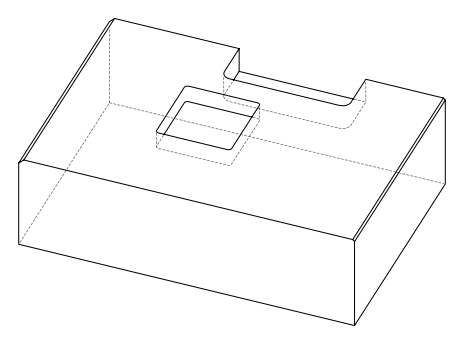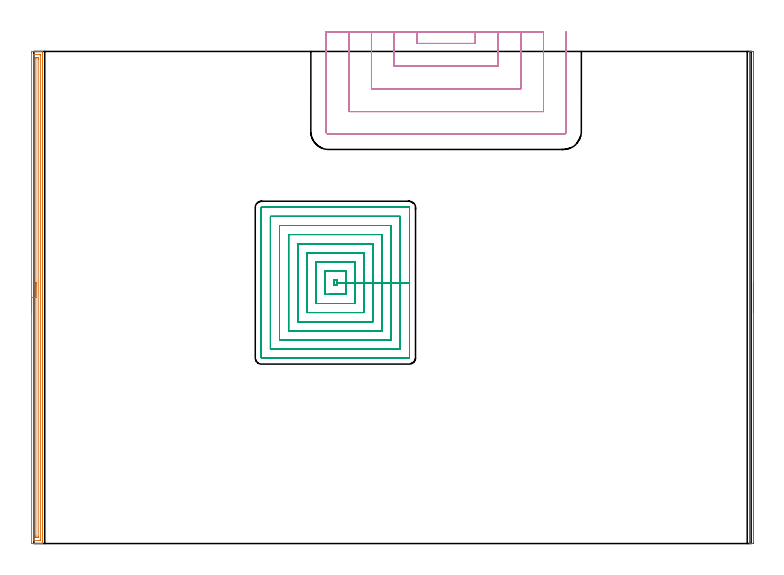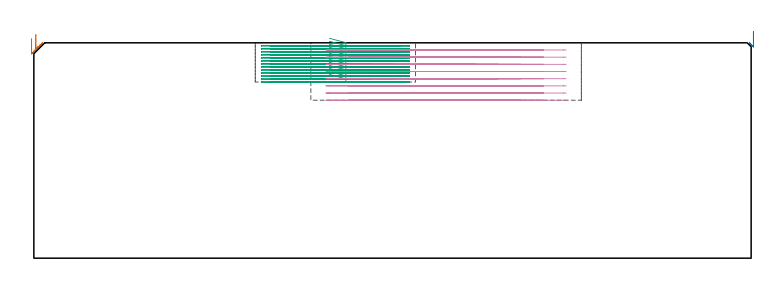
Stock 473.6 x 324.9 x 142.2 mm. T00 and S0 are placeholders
(PLAN: 4 operations, 2 tool changes, 87.9 min)
(1 AREA_MILL | FG_CHAMFER_SURFACE | UGT0205_001 | 7.99 min | 8421 mm3)
(2 AREA_MILL_1 | FG_CHAMFER_SURFACE_1 | UGT0205_001 | 2.75 min | 1098 mm3)
(3 MILL_RECTANGULAR_POCKET | POCKET_RECTANGULAR_STRAIGHT | NXT0201_009 | Follow Part, ap 2, ae 75% | 50.06 min | 294237 mm3)
(4 MILL_SLOT | SLOT_PARTIAL_RECTANGULAR | UGT0201_094 | Follow Part, ap 5, ae 75% | 27.07 min | 435719 mm3)
(TOOL UGT0205_001 | Chamfer Mill 20 x 3 x 45 deg. | D20 FL50 Z2)
(TOOL NXT0201_009 | ENDMILL 8mm [2P460-0800-NA 1630] | D8 FL26 Z6)
(TOOL UGT0201_094 | End mill 20 mm | D20 FL38 Z4)
(OP 1 AREA_MILL)
G17 G21 G94 G90
T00 M6
G54
G17 G0 G90 X-1.5 Y152.45 S1061 M3
G43 Z152.2 H0
Z145.
G94 G1 Y152.488 Z144.128 F250.
Y152.602 Z143.264
Y152.791 Z142.412
Y153.053 Z141.58
Y153.387 Z140.774
Y153.79 Z140.
Y154.258 Z139.264
Y154.79 Z138.572
Y155.379 Z137.929
Y156.022 Z137.34
Y156.714 Z136.809
Y157.45 Z136.34
Y158.224 Z135.937
Y159.03 Z135.603
Y159.862 Z135.341
Y160.714 Z135.152
Y161.578 Z135.038
Y162.45 Z135.
Y323.885
X-1.499 Y324.272 Z135.001
X-1.495 Y324.774 Z135.003
X-1.491 Y324.891 Z135.006
X-0.998 Y324.9 Z135.499
X2.543 Z139.037
X3.955 Z140.451
X4.313 Z140.808
X5.028 Z141.528
X5.294 Z141.794
X5.677 Y324.892 Z142.168
X5.697 Y324.89 Z142.188
X5.7 Y324.719 Z142.2
Y0.181
X5.697 Y0.01 Z142.188
X5.677 Y0.008 Z142.168
X5.294 Y0. Z141.794
X5.028 Z141.528
X4.313 Z140.808
X3.07 Z139.567
X1.657 Z138.153
X-0.998 Y0.001 Z135.499
X-1.234 Y0.003 Z135.263
X-1.492 Y0.009 Z135.006
X-1.495 Y0.126 Z135.003
X-1.499 Y0.628 Z135.001
X-1.5 Y1.135 Z135.
Y162.45
X-0.086 Z136.414
Y322.701
X-0.085 Y322.809 Z136.415
X-0.082 Y322.862 Z136.418
X-0.08 Y322.882 Z136.42
X-0.05 Y322.89 Z136.45
X0.362 Y322.899 Z136.862
X3.902 Z140.402
X4.157 Y322.895 Z140.657
X4.275 Y322.89 Z140.775
X4.285 Y322.512 Z140.785
X4.286 Y322.484 Z140.786
Y2.199
X4.285 Y2.091 Z140.785
X4.282 Y2.037 Z140.782
X4.28 Y2.018 Z140.78
X4.25 Y2.01 Z140.75
X3.838 Y2.001 Z140.338
X0.298 Z136.798
X0.043 Y2.005 Z136.543
X-0.075 Y2.01 Z136.425
X-0.085 Y2.388 Z136.415
X-0.086 Y2.416 Z136.414
Y162.45
X1.329 Z137.829
Y320.134
X1.333 Y320.696 Z137.833
X1.335 Y320.861 Z137.835
X1.34 Y320.89 Z137.84
X1.389 Y320.895 Z137.889
X1.457 Y320.899 Z137.957
X1.657 Y320.9 Z138.157
X2.341 Z138.841
X2.543 Y320.897 Z139.043
X2.744 Y320.892 Z139.244
X2.865 Y320.886 Z139.365
X2.868 Y320.806 Z139.368
X2.87 Y320.696 Z139.37
X2.871 Y320.364 Z139.371
X2.872 Y319.802 Z139.372
X2.871 Y4.766 Z139.371
X2.867 Y4.204 Z139.367
X2.865 Y4.039 Z139.365
X2.86 Y4.01 Z139.36
X2.811 Y4.005 Z139.311
X2.743 Y4.001 Z139.243
X2.543 Y4. Z139.043
X1.859 Z138.359
X1.657 Y4.003 Z138.157
X1.456 Y4.008 Z137.956
X1.335 Y4.014 Z137.835
X1.332 Y4.093 Z137.832
X1.33 Y4.204 Z137.83
X1.329 Y4.536 Z137.829
X1.328 Y5.098 Z137.828
X1.329 Y162.45 Z137.829
Y163.322 Z137.867
Y164.186 Z137.98
Y165.038 Z138.169
Y165.87 Z138.432
Y166.676 Z138.765
Y167.45 Z139.168
Y168.186 Z139.637
Y168.878 Z140.168
Y169.521 Z140.757
Y170.11 Z141.401
Y170.642 Z142.093
Y171.11 Z142.829
Y171.513 Z143.602
Y171.847 Z144.408
Y172.109 Z145.24
Y172.298 Z146.092
Y172.412 Z146.957
Y172.45 Z147.829
G0 Z152.2
M5
M2
(OP 2 AREA_MILL_1)
G17 G21 G94 G90
T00 M6
G54
G17 G0 G90 X475.1 Y172.45 S1061 M3
G43 Z152.2 H0
Z149.6
G94 G1 Y172.412 Z148.728 F250.
Y172.298 Z147.863
Y172.109 Z147.012
Y171.847 Z146.18
Y171.513 Z145.374
Y171.11 Z144.6
Y170.641 Z143.864
Y170.11 Z143.172
Y169.521 Z142.529
Y168.878 Z141.94
Y168.186 Z141.408
Y167.45 Z140.94
Y166.676 Z140.537
Y165.87 Z140.203
Y165.038 Z139.941
Y164.186 Z139.752
Y163.322 Z139.638
Y162.45 Z139.6
Y0.628
X475.099 Y0.394 Z139.601
X475.091 Y0.003 Z139.605
X475.035 Y0. Z139.662
X473.8 Z140.895
X472.84 Z141.859
X472.669 Y0.001 Z142.023
X472.502 Y0.01 Z142.188
X472.5 Y0.181 Z142.2
Y324.719
X472.502 Y324.89 Z142.188
X472.669 Y324.899 Z142.023
X472.84 Y324.9 Z141.859
X473.089 Z141.611
X473.8 Z140.895
X475.035 Z139.662
X475.091 Y324.897 Z139.605
X475.1 Y324.505 Z139.6
Y162.45
Y161.578 Z139.638
Y160.713 Z139.752
Y159.862 Z139.941
Y159.03 Z140.203
Y158.224 Z140.537
Y157.45 Z140.94
Y156.714 Z141.408
Y156.022 Z141.94
Y155.379 Z142.529
Y154.79 Z143.172
Y154.258 Z143.864
Y153.79 Z144.6
Y153.387 Z145.374
Y153.053 Z146.18
Y152.791 Z147.012
Y152.602 Z147.863
Y152.488 Z148.728
Y152.45 Z149.6
G0 Z152.2
M5
M2
(OP 3 MILL_RECTANGULAR_POCKET)
G17 G21 G94 G90
T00 M6
G54
G17 G0 G90 X195.118 Y164.5 S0 M3
G43 Z152.2 H1
Z145.2
G94 G1 X206. Z142.284 F250.
Y172.25 Z140.208
X200.
Y174. F500.
X198.2
Y170.5
X200.
Y172.25
X206.
Y180.
X192.2
Y164.5
X206.
Y172.25
X212.
Y186.
X186.2
Y158.5
X212.
Y172.25
X218.
Y192.
X180.2
Y152.5
X218.
Y172.25
X224.
Y198.
X174.2
Y146.5
X224.
Y172.25
X230.
Y204.
X168.2
Y140.5
X230.
Y172.25
X236.
Y210.
X162.2
Y134.5
X236.
Y172.25
X242.
Y216.
X156.2
Y128.5
X242.
Y172.25
X248.
Y221.9
X247.995 Y221.955
X247.955 Y221.995
X247.9 Y222.
X150.3
X150.245 Y221.995
X150.205 Y221.955
X150.2 Y221.9
Y122.6
X150.205 Y122.545
X150.245 Y122.505
X150.3 Y122.5
X247.9
X247.955 Y122.505
X247.995 Y122.545
X248. Y122.6
Y172.25
Y173.25
G0 X195.118 Y164.5 Z143.208
G1 X206. Z140.292 F250.
Y172.25 Z138.215
X200.
Y174. F500.
X198.2
Y170.5
X200.
Y172.25
X206.
Y180.
X192.2
Y164.5
X206.
Y172.25
X212.
Y186.
X186.2
Y158.5
X212.
Y172.25
X218.
Y192.
X180.2
Y152.5
X218.
Y172.25
X224.
Y198.
X174.2
Y146.5
X224.
Y172.25
X230.
Y204.
X168.2
Y140.5
X230.
Y172.25
X236.
Y210.
X162.2
Y134.5
X236.
Y172.25
X242.
Y216.
X156.2
Y128.5
X242.
Y172.25
X248.
Y221.9
X247.995 Y221.955
X247.955 Y221.995
X247.9 Y222.
X150.3
X150.245 Y221.995
X150.205 Y221.955
X150.2 Y221.9
Y122.6
X150.205 Y122.545
X150.245 Y122.505
X150.3 Y122.5
X247.9
X247.955 Y122.505
X247.995 Y122.545
X248. Y122.6
Y172.25
Y173.25
G0 X195.118 Y164.5 Z141.215
G1 X206. Z138.3 F250.
Y172.25 Z136.223
X200.
Y174. F500.
X198.2
Y170.5
X200.
Y172.25
X206.
Y180.
X192.2
Y164.5
X206.
Y172.25
X212.
Y186.
X186.2
Y158.5
X212.
Y172.25
X218.
Y192.
X180.2
Y152.5
X218.
Y172.25
X224.
Y198.
X174.2
Y146.5
X224.
Y172.25
X230.
Y204.
X168.2
Y140.5
X230.
Y172.25
X236.
Y210.
X162.2
Y134.5
X236.
Y172.25
X242.
Y216.
X156.2
Y128.5
X242.
Y172.25
X248.
Y221.9
X247.995 Y221.955
X247.955 Y221.995
X247.9 Y222.
X150.3
X150.245 Y221.995
X150.205 Y221.955
X150.2 Y221.9
Y122.6
X150.205 Y122.545
X150.245 Y122.505
X150.3 Y122.5
X247.9
X247.955 Y122.505
X247.995 Y122.545
X248. Y122.6
Y172.25
Y173.25
G0 X195.118 Y164.5 Z139.223
G1 X206. Z136.307 F250.
Y172.25 Z134.231
X200.
Y174. F500.
X198.2
Y170.5
X200.
Y172.25
X206.
Y180.
X192.2
Y164.5
X206.
Y172.25
X212.
Y186.
X186.2
Y158.5
X212.
Y172.25
X218.
Y192.
X180.2
Y152.5
X218.
Y172.25
X224.
Y198.
X174.2
Y146.5
X224.
Y172.25
X230.
Y204.
X168.2
Y140.5
X230.
Y172.25
X236.
Y210.
X162.2
Y134.5
X236.
Y172.25
X242.
Y216.
X156.2
Y128.5
X242.
Y172.25
X248.
Y221.9
X247.995 Y221.955
X247.955 Y221.995
X247.9 Y222.
X150.3
X150.245 Y221.995
X150.205 Y221.955
X150.2 Y221.9
Y122.6
X150.205 Y122.545
X150.245 Y122.505
X150.3 Y122.5
X247.9
X247.955 Y122.505
X247.995 Y122.545
X248. Y122.6
Y172.25
Y173.25
G0 X195.118 Y164.5 Z137.231
G1 X206. Z134.315 F250.
Y172.25 Z132.238
X200.
Y174. F500.
X198.2
Y170.5
X200.
Y172.25
X206.
Y180.
X192.2
Y164.5
X206.
Y172.25
X212.
Y186.
X186.2
Y158.5
X212.
Y172.25
X218.
Y192.
X180.2
Y152.5
X218.
Y172.25
X224.
Y198.
X174.2
Y146.5
X224.
Y172.25
X230.
Y204.
X168.2
Y140.5
X230.
Y172.25
X236.
Y210.
X162.2
Y134.5
X236.
Y172.25
X242.
Y216.
X156.2
Y128.5
X242.
Y172.25
X248.
Y221.9
X247.995 Y221.955
X247.955 Y221.995
X247.9 Y222.
X150.3
X150.245 Y221.995
X150.205 Y221.955
X150.2 Y221.9
Y122.6
X150.205 Y122.545
X150.245 Y122.505
X150.3 Y122.5
X247.9
X247.955 Y122.505
X247.995 Y122.545
X248. Y122.6
Y172.25
Y173.25
G0 X195.118 Y164.5 Z135.238
G1 X206. Z132.323 F250.
Y172.25 Z130.246
X200.
Y174. F500.
X198.2
Y170.5
X200.
Y172.25
X206.
Y180.
X192.2
Y164.5
X206.
Y172.25
X212.
Y186.
X186.2
Y158.5
X212.
Y172.25
X218.
Y192.
X180.2
Y152.5
X218.
Y172.25
X224.
Y198.
X174.2
Y146.5
X224.
Y172.25
X230.
Y204.
X168.2
Y140.5
X230.
Y172.25
X236.
Y210.
X162.2
Y134.5
X236.
Y172.25
X242.
Y216.
X156.2
Y128.5
X242.
Y172.25
X248.
Y221.9
X247.995 Y221.955
X247.955 Y221.995
X247.9 Y222.
X150.3
X150.245 Y221.995
X150.205 Y221.955
X150.2 Y221.9
Y122.6
X150.205 Y122.545
X150.245 Y122.505
X150.3 Y122.5
X247.9
X247.955 Y122.505
X247.995 Y122.545
X248. Y122.6
Y172.25
Y173.25
G0 X195.118 Y164.5 Z133.246
G1 X206. Z130.33 F250.
Y172.25 Z128.254
X200.
Y174. F500.
X198.2
Y170.5
X200.
Y172.25
X206.
Y180.
X192.2
Y164.5
X206.
Y172.25
X212.
Y186.
X186.2
Y158.5
X212.
Y172.25
X218.
Y192.
X180.2
Y152.5
X218.
Y172.25
X224.
Y198.
X174.2
Y146.5
X224.
Y172.25
X230.
Y204.
X168.2
Y140.5
X230.
Y172.25
X236.
Y210.
X162.2
Y134.5
X236.
Y172.25
X242.
Y216.
X156.2
Y128.5
X242.
Y172.25
X248.
Y221.9
X247.995 Y221.955
X247.955 Y221.995
X247.9 Y222.
X150.3
X150.245 Y221.995
X150.205 Y221.955
X150.2 Y221.9
Y122.6
X150.205 Y122.545
X150.245 Y122.505
X150.3 Y122.5
X247.9
X247.955 Y122.505
X247.995 Y122.545
X248. Y122.6
Y172.25
Y173.25
G0 X195.118 Y164.5 Z131.254
G1 X206. Z128.338 F250.
Y172.25 Z126.261
X200.
Y174. F500.
X198.2
Y170.5
X200.
Y172.25
X206.
Y180.
X192.2
Y164.5
X206.
Y172.25
X212.
Y186.
X186.2
Y158.5
X212.
Y172.25
X218.
Y192.
X180.2
Y152.5
X218.
Y172.25
X224.
Y198.
X174.2
Y146.5
X224.
Y172.25
X230.
Y204.
X168.2
Y140.5
X230.
Y172.25
X236.
Y210.
X162.2
Y134.5
X236.
Y172.25
X242.
Y216.
X156.2
Y128.5
X242.
Y172.25
X248.
Y221.9
X247.995 Y221.955
X247.955 Y221.995
X247.9 Y222.
X150.3
X150.245 Y221.995
X150.205 Y221.955
X150.2 Y221.9
Y122.6
X150.205 Y122.545
X150.245 Y122.505
X150.3 Y122.5
X247.9
X247.955 Y122.505
X247.995 Y122.545
X248. Y122.6
Y172.25
Y173.25
G0 X195.118 Y164.5 Z129.261
G1 X206. Z126.346 F250.
Y172.25 Z124.269
X200.
Y174. F500.
X198.2
Y170.5
X200.
Y172.25
X206.
Y180.
X192.2
Y164.5
X206.
Y172.25
X212.
Y186.
X186.2
Y158.5
X212.
Y172.25
X218.
Y192.
X180.2
Y152.5
X218.
Y172.25
X224.
Y198.
X174.2
Y146.5
X224.
Y172.25
X230.
Y204.
X168.2
Y140.5
X230.
Y172.25
X236.
Y210.
X162.2
Y134.5
X236.
Y172.25
X242.
Y216.
X156.2
Y128.5
X242.
Y172.25
X248.
Y221.9
X247.995 Y221.955
X247.955 Y221.995
X247.9 Y222.
X150.3
X150.245 Y221.995
X150.205 Y221.955
X150.2 Y221.9
Y122.6
X150.205 Y122.545
X150.245 Y122.505
X150.3 Y122.5
X247.9
X247.955 Y122.505
X247.995 Y122.545
X248. Y122.6
Y172.25
Y173.25
G0 X195.118 Y164.5 Z127.269
G1 X206. Z124.354 F250.
Y172.25 Z122.277
X200.
Y174. F500.
X198.2
Y170.5
X200.
Y172.25
X206.
Y180.
X192.2
Y164.5
X206.
Y172.25
X212.
Y186.
X186.2
Y158.5
X212.
Y172.25
X218.
Y192.
X180.2
Y152.5
X218.
Y172.25
X224.
Y198.
X174.2
Y146.5
X224.
Y172.25
X230.
Y204.
X168.2
Y140.5
X230.
Y172.25
X236.
Y210.
X162.2
Y134.5
X236.
Y172.25
X242.
Y216.
X156.2
Y128.5
X242.
Y172.25
X248.
Y221.9
X247.995 Y221.955
X247.955 Y221.995
X247.9 Y222.
X150.3
X150.245 Y221.995
X150.205 Y221.955
X150.2 Y221.9
Y122.6
X150.205 Y122.545
X150.245 Y122.505
X150.3 Y122.5
X247.9
X247.955 Y122.505
X247.995 Y122.545
X248. Y122.6
Y172.25
Y173.25
G0 X195.118 Y164.5 Z125.277
G1 X206. Z122.361 F250.
Y172.25 Z120.285
X200.
Y174. F500.
X198.2
Y170.5
X200.
Y172.25
X206.
Y180.
X192.2
Y164.5
X206.
Y172.25
X212.
Y186.
X186.2
Y158.5
X212.
Y172.25
X218.
Y192.
X180.2
Y152.5
X218.
Y172.25
X224.
Y198.
X174.2
Y146.5
X224.
Y172.25
X230.
Y204.
X168.2
Y140.5
X230.
Y172.25
X236.
Y210.
X162.2
Y134.5
X236.
Y172.25
X242.
Y216.
X156.2
Y128.5
X242.
Y172.25
X248.
Y221.9
X247.995 Y221.955
X247.955 Y221.995
X247.9 Y222.
X150.3
X150.245 Y221.995
X150.205 Y221.955
X150.2 Y221.9
Y122.6
X150.205 Y122.545
X150.245 Y122.505
X150.3 Y122.5
X247.9
X247.955 Y122.505
X247.995 Y122.545
X248. Y122.6
Y172.25
Y173.25
G0 X195.118 Y164.5 Z123.285
G1 X206. Z120.369 F250.
Y172.25 Z118.292
X200.
Y174. F500.
X198.2
Y170.5
X200.
Y172.25
X206.
Y180.
X192.2
Y164.5
X206.
Y172.25
X212.
Y186.
X186.2
Y158.5
X212.
Y172.25
X218.
Y192.
X180.2
Y152.5
X218.
Y172.25
X224.
Y198.
X174.2
Y146.5
X224.
Y172.25
X230.
Y204.
X168.2
Y140.5
X230.
Y172.25
X236.
Y210.
X162.2
Y134.5
X236.
Y172.25
X242.
Y216.
X156.2
Y128.5
X242.
Y172.25
X248.
Y221.9
X247.995 Y221.955
X247.955 Y221.995
X247.9 Y222.
X150.3
X150.245 Y221.995
X150.205 Y221.955
X150.2 Y221.9
Y122.6
X150.205 Y122.545
X150.245 Y122.505
X150.3 Y122.5
X247.9
X247.955 Y122.505
X247.995 Y122.545
X248. Y122.6
Y172.25
Y173.25
G0 X195.118 Y164.5 Z121.292
G1 X206. Z118.377 F250.
Y172.25 Z116.3
X200.
Y174. F500.
X198.2
Y170.5
X200.
Y172.25
X206.
Y180.
X192.2
Y164.5
X206.
Y172.25
X212.
Y186.
X186.2
Y158.5
X212.
Y172.25
X218.
Y192.
X180.2
Y152.5
X218.
Y172.25
X224.
Y198.
X174.2
Y146.5
X224.
Y172.25
X230.
Y204.
X168.2
Y140.5
X230.
Y172.25
X236.
Y210.
X162.2
Y134.5
X236.
Y172.25
X242.
Y216.
X156.2
Y128.5
X242.
Y172.25
X248.
Y221.9
X247.995 Y221.955
X247.955 Y221.995
X247.9 Y222.
X150.3
X150.245 Y221.995
X150.205 Y221.955
X150.2 Y221.9
Y122.6
X150.205 Y122.545
X150.245 Y122.505
X150.3 Y122.5
X247.9
X247.955 Y122.505
X247.995 Y122.545
X248. Y122.6
Y172.25
Y173.25
G0 Z152.2
M5
M2
(OP 4 MILL_SLOT)
G17 G21 G94 G90
T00 M6
G54
G17 G0 G90 X252.9 Y337.9 S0 M3
G43 Z152.2 H0
Z137.462
G94 G1 Y334.9 F250.
Y330.2 F500.
X291.5
Y334.9
Y337.9 F250.
X237.9
Y334.9
Y315.2 F500.
X306.5
Y334.9
Y337.9 F250.
X222.9
Y334.9
Y300.2 F500.
X321.5
Y334.9
Y337.9 F250.
X207.9
Y334.9
Y285.2 F500.
X336.5
Y334.9
Y337.9 F250.
X192.9
Y334.9
Y272. F500.
G3 X194.7 Y270.2 R1.8
G1 X349.7
G3 X351.5 Y272. R1.8
G1 Y334.9
Y337.9 F250.
G0 X252.9 Z132.725
G1 Y334.9
Y330.2 F500.
X291.5
Y334.9
Y337.9 F250.
X237.9
Y334.9
Y315.2 F500.
X306.5
Y334.9
Y337.9 F250.
X222.9
Y334.9
Y300.2 F500.
X321.5
Y334.9
Y337.9 F250.
X207.9
Y334.9
Y285.2 F500.
X336.5
Y334.9
Y337.9 F250.
X192.9
Y334.9
Y272. F500.
G3 X194.7 Y270.2 R1.8
G1 X349.7
G3 X351.5 Y272. R1.8
G1 Y334.9
Y337.9 F250.
G0 X252.9 Z127.987
G1 Y334.9
Y330.2 F500.
X291.5
Y334.9
Y337.9 F250.
X237.9
Y334.9
Y315.2 F500.
X306.5
Y334.9
Y337.9 F250.
X222.9
Y334.9
Y300.2 F500.
X321.5
Y334.9
Y337.9 F250.
X207.9
Y334.9
Y285.2 F500.
X336.5
Y334.9
Y337.9 F250.
X192.9
Y334.9
Y272. F500.
G3 X194.7 Y270.2 R1.8
G1 X349.7
G3 X351.5 Y272. R1.8
G1 Y334.9
Y337.9 F250.
G0 X252.9 Z123.25
G1 Y334.9
Y330.2 F500.
X291.5
Y334.9
Y337.9 F250.
X237.9
Y334.9
Y315.2 F500.
X306.5
Y334.9
Y337.9 F250.
X222.9
Y334.9
Y300.2 F500.
X321.5
Y334.9
Y337.9 F250.
X207.9
Y334.9
Y285.2 F500.
X336.5
Y334.9
Y337.9 F250.
X192.9
Y334.9
Y272. F500.
G3 X194.7 Y270.2 R1.8
G1 X349.7
G3 X351.5 Y272. R1.8
G1 Y334.9
Y337.9 F250.
G0 X252.9 Z118.512
G1 Y334.9
Y330.2 F500.
X291.5
Y334.9
Y337.9 F250.
X237.9
Y334.9
Y315.2 F500.
X306.5
Y334.9
Y337.9 F250.
X222.9
Y334.9
Y300.2 F500.
X321.5
Y334.9
Y337.9 F250.
X207.9
Y334.9
Y285.2 F500.
X336.5
Y334.9
Y337.9 F250.
X192.9
Y334.9
Y272. F500.
G3 X194.7 Y270.2 R1.8
G1 X349.7
G3 X351.5 Y272. R1.8
G1 Y334.9
Y337.9 F250.
G0 X252.9 Z113.775
G1 Y334.9
Y330.2 F500.
X291.5
Y334.9
Y337.9 F250.
X237.9
Y334.9
Y315.2 F500.
X306.5
Y334.9
Y337.9 F250.
X222.9
Y334.9
Y300.2 F500.
X321.5
Y334.9
Y337.9 F250.
X207.9
Y334.9
Y285.2 F500.
X336.5
Y334.9
Y337.9 F250.
X192.9
Y334.9
Y272. F500.
G3 X194.7 Y270.2 R1.8
G1 X349.7
G3 X351.5 Y272. R1.8
G1 Y334.9
Y337.9 F250.
G0 X252.9 Z109.037
G1 Y334.9
Y330.2 F500.
X291.5
Y334.9
Y337.9 F250.
X237.9
Y334.9
Y315.2 F500.
X306.5
Y334.9
Y337.9 F250.
X222.9
Y334.9
Y300.2 F500.
X321.5
Y334.9
Y337.9 F250.
X207.9
Y334.9
Y285.2 F500.
X336.5
Y334.9
Y337.9 F250.
X192.9
Y334.9
Y272. F500.
G3 X194.7 Y270.2 R1.8
G1 X349.7
G3 X351.5 Y272. R1.8
G1 Y334.9
Y337.9 F250.
G0 X252.9 Z104.3
G1 Y334.9
Y330.2 F500.
X291.5
Y334.9
Y337.9 F250.
X237.9
Y334.9
Y315.2 F500.
X306.5
Y334.9
Y337.9 F250.
X222.9
Y334.9
Y300.2 F500.
X321.5
Y334.9
Y337.9 F250.
X207.9
Y334.9
Y285.2 F500.
X336.5
Y334.9
Y337.9 F250.
X192.9
Y334.9
Y272. F500.
G3 X194.7 Y270.2 R1.8
G1 X349.7
G3 X351.5 Y272. R1.8
G1 Y334.9
Y337.9 F250.
G0 Z152.2
M5
M2
